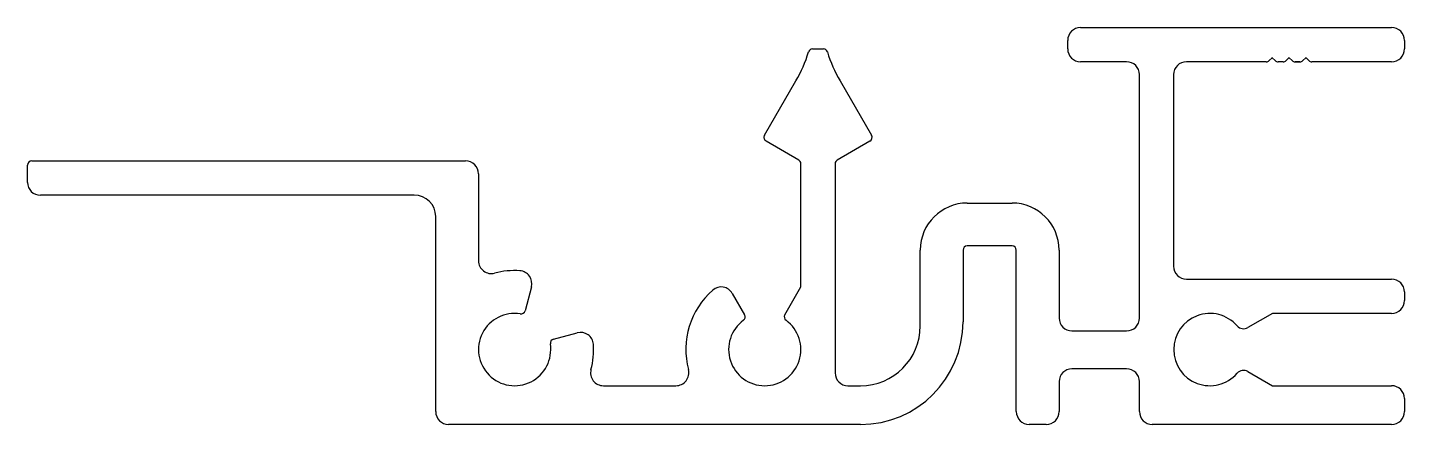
# Model space of a CAD drawing. Header units: inches. Extents: x -51.1 to 30.7, y 0 to 23.6.
import ezdxf

# ---------------------------------------------------------------- set-up
doc = ezdxf.new("R2010")
doc.units = ezdxf.units.IN
doc.header["$MEASUREMENT"] = 0
doc.layers.add('1', color=7, linetype='Continuous')

msp = doc.modelspace()

# ---------------------------------------------------------------- linework, layer by layer
at = {"layer": '1', "color": 7, "linetype": 'Continuous'}
for p, q in [((11.463, 23.588), (29.933, 23.588)), ((-4.444, 22.318), (-3.808, 22.318)), ((10.701, 22.318), (10.701, 22.826)), ((30.695, 22.826), (30.695, 22.318)), ((14.197, 21.556), (11.463, 21.556)), ((22.49, 21.556), (17.753, 21.556)), ((22.838, 21.8), (22.666, 21.629)), ((23.02, 21.629), (22.849, 21.8)), ((23.49, 21.556), (23.197, 21.556)), ((23.837, 21.8), (23.666, 21.629)), ((24.02, 21.629), (23.849, 21.8)), ((24.49, 21.556), (24.197, 21.556)), ((24.197, 21.556), (24.49, 21.556)), ((24.49, 21.556), (24.197, 21.556)), ((24.197, 21.556), (24.49, 21.556)), ((24.49, 21.556), (24.197, 21.556)), ((24.837, 21.8), (24.666, 21.629)), ((25.02, 21.629), (24.849, 21.8)), ((25.197, 21.556), (25.197, 21.556)), ((29.933, 21.556), (25.197, 21.556)), ((14.959, 6.349), (14.959, 20.794)), ((16.991, 20.794), (16.991, 9.418)), ((-7.301, 17.193), (-5.434, 20.427)), ((-2.818, 20.427), (-0.951, 17.193)), ((-5.269, 15.727), (-7.208, 16.846)), ((-1.044, 16.846), (-2.983, 15.727)), ((-50.804, 15.67), (-25.046, 15.67)), ((-51.058, 14.4), (-51.058, 15.416)), ((-24.284, 14.908), (-24.284, 9.747)), ((-5.142, 8.195), (-5.142, 15.507)), ((-3.11, 15.507), (-3.11, 3.094)), ((-28.094, 13.638), (-50.296, 13.638)), ((4.74, 13.174), (7.396, 13.174)), ((-26.824, 0.795), (-26.824, 12.368)), ((7.396, 10.634), (4.74, 10.634)), ((1.946, 5.882), (1.946, 10.38)), ((4.486, 10.38), (4.486, 6.124)), ((7.65, 0.795), (7.65, 10.38)), ((10.19, 10.38), (10.19, 6.349)), ((-21.141, 8.196), (-21.52, 6.783)), ((-6.095, 6.545), (-5.142, 8.195)), ((17.753, 8.656), (29.933, 8.656)), ((-9.213, 7.812), (-8.482, 6.545)), ((30.695, 7.894), (30.695, 7.386)), ((22.855, 6.624), (21.394, 5.781)), ((29.933, 6.624), (22.855, 6.624)), ((-19.832, 5.096), (-18.419, 5.474)), ((10.952, 5.587), (14.197, 5.587)), ((14.197, 3.335), (10.952, 3.335)), ((10.19, 2.573), (10.19, 0.795)), ((14.959, 0.795), (14.959, 2.573)), ((21.394, 3.175), (22.855, 2.332)), ((-16.868, 2.332), (-12.558, 2.332)), ((-2.348, 2.332), (-1.605, 2.332)), ((22.855, 2.332), (29.933, 2.332)), ((30.695, 1.57), (30.695, 0.795)), ((-1.605, 0.033), (-26.062, 0.033)), ((9.428, 0.033), (8.412, 0.033)), ((29.933, 0.033), (15.721, 0.033))]:
    msp.add_line(p, q, dxfattribs=at)
for centre, radius, start, end in [((11.463, 22.826), 0.762, 90, 180), ((29.933, 22.826), 0.762, 360, 90), ((-12.662, 24.6), 8.346, 330, 342.84963), ((-4.444, 22.064), 0.254, 90, 162.84963), ((-3.808, 22.064), 0.254, 17.15037, 90), ((4.41, 24.6), 8.346, 197.15037, 210), ((11.463, 22.318), 0.762, 180, 270), ((29.933, 22.318), 0.762, 270, 360), ((14.197, 20.794), 0.762, 360, 90), ((17.753, 20.794), 0.762, 90, 180), ((22.49, 21.806), 0.25, 270, 315), ((22.843, 21.795), 0.008, 45, 135), ((23.197, 21.806), 0.25, 225, 270), ((23.49, 21.806), 0.25, 270, 315), ((23.843, 21.795), 0.008, 45, 135), ((24.197, 21.806), 0.25, 225, 270), ((24.49, 21.806), 0.25, 270, 315), ((24.843, 21.795), 0.008, 45, 135), ((25.197, 21.806), 0.25, 225, 270), ((-7.081, 17.066), 0.254, 150.00001, 240.00001), ((-1.171, 17.066), 0.254, 300, 30), ((-50.804, 15.416), 0.254, 90, 180), ((-25.046, 14.908), 0.762, 0, 90), ((-5.396, 15.507), 0.254, 0.00694, 60), ((-2.856, 15.507), 0.254, 120, 180), ((-50.296, 14.4), 0.762, 180, 270), ((-28.094, 12.368), 1.27, 0, 90), ((4.74, 10.38), 2.794, 90, 180), ((7.396, 10.38), 2.794, 0, 90), ((4.74, 10.38), 0.254, 90, 180), ((7.396, 10.38), 0.254, 0, 90), ((-23.522, 9.747), 0.762, 179.99999, 284.71903), ((-22.137, 4.478), 4.686, 86.19652, 104.71904), ((-21.877, 8.394), 0.762, 345, 86.19652), ((17.753, 9.418), 0.762, 180, 270), ((-9.873, 7.431), 0.762, 30, 131.19652), ((29.933, 7.894), 0.762, 360, 90), ((-7.288, 4.478), 4.686, 131.19652, 194.71903), ((29.933, 7.386), 0.762, 270, 360), ((-22.137, 4.478), 2.146, 81.07442, 8.92558), ((-21.765, 6.849), 0.254, 261.07442, 345), ((-8.702, 6.418), 0.254, 306.07442, 30), ((-5.875, 6.418), 0.254, 150, 233.92558), ((19.138, 4.478), 2.146, 41.03377, 318.96623), ((-7.288, 4.478), 2.146, 126.07442, 53.92558), ((-1.605, 6.124), 6.091, 270, 0), ((-1.605, 5.882), 3.551, 270, 0), ((10.952, 6.349), 0.762, 180, 270), ((14.197, 6.349), 0.762, 270, 360), ((21.14, 6.221), 0.508, 221.03377, 300), ((-19.766, 4.85), 0.254, 105, 188.92558), ((-18.222, 4.738), 0.762, 3.80348, 105), ((-22.137, 4.478), 4.686, 345.28097, 3.80348), ((-16.868, 3.094), 0.762, 165.28097, 270), ((-12.558, 3.094), 0.762, 270, 14.71903), ((10.952, 2.573), 0.762, 90, 180), ((14.197, 2.573), 0.762, 360, 90), ((-2.348, 3.094), 0.762, 180, 270), ((21.14, 2.735), 0.508, 60, 138.96623), ((29.933, 1.57), 0.762, 360, 90), ((-26.062, 0.795), 0.762, 180, 270), ((8.412, 0.795), 0.762, 180, 270), ((9.428, 0.795), 0.762, 270, 0), ((15.721, 0.795), 0.762, 180, 270), ((29.933, 0.795), 0.762, 270, 360)]:
    msp.add_arc(centre, radius, start, end, dxfattribs=at)

doc.saveas('drawing.dxf')
